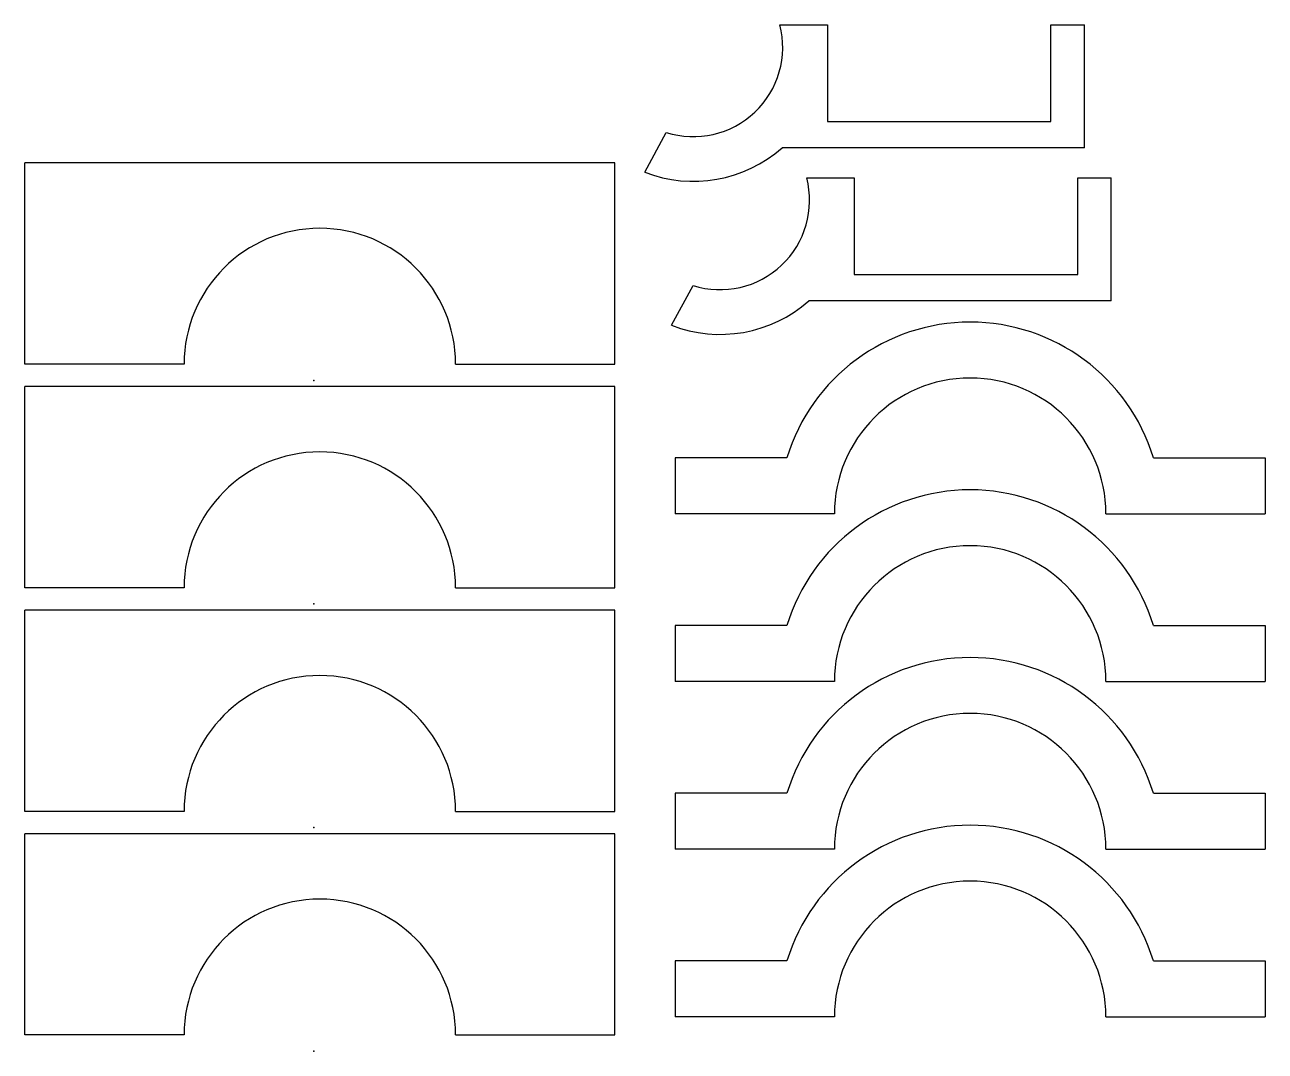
# Model space of a CAD drawing. Header units: millimetres. Extents: x -25 to 86, y -4 to 88.
import ezdxf

# ---------------------------------------------------------------- set-up
doc = ezdxf.new("R2010")
doc.units = ezdxf.units.MM
doc.header["$PDSIZE"] = -1

msp = doc.modelspace()

# ---------------------------------------------------------------- linework, layer by layer
at = {"color": 7, "linetype": 'Continuous'}
for p, q in [((42.12, 88.04), (46.38, 88.04)), ((46.38, 88.04), (46.38, 79.39)), ((66.38, 79.39), (66.38, 88.04)), ((66.38, 88.04), (69.38, 88.04)), ((69.38, 77.04), (69.38, 88.04)), ((46.38, 79.39), (66.38, 79.39)), ((30.02, 74.86), (31.95, 78.42)), ((69.38, 77.04), (42.32, 77.04)), ((27.35, 75.69), (-25.45, 75.69)), ((-25.45, 57.69), (-25.45, 75.69)), ((27.35, 57.69), (27.35, 75.69)), ((44.53, 74.35), (48.78, 74.35)), ((48.78, 74.35), (48.78, 65.7)), ((68.78, 65.7), (68.78, 74.35)), ((68.78, 74.35), (71.78, 74.35)), ((71.78, 63.35), (71.78, 74.35)), ((48.78, 65.7), (68.78, 65.7)), ((32.42, 61.17), (34.35, 64.73)), ((71.78, 63.35), (44.72, 63.35)), ((-11.2, 57.69), (-25.45, 57.69)), ((13.1, 57.69), (27.35, 57.69)), ((27.35, 55.69), (-25.45, 55.69)), ((-25.45, 37.69), (-25.45, 55.69)), ((27.35, 37.69), (27.35, 55.69)), ((32.75, 49.31), (32.75, 44.3)), ((42.75, 49.31), (32.75, 49.31)), ((75.55, 49.31), (85.55, 49.31)), ((85.55, 49.31), (85.55, 44.3)), ((47, 44.3), (32.75, 44.3)), ((71.3, 44.3), (85.55, 44.3)), ((-11.2, 37.69), (-25.45, 37.69)), ((13.1, 37.69), (27.35, 37.69)), ((27.35, 35.69), (-25.45, 35.69)), ((-25.45, 17.69), (-25.45, 35.69)), ((27.35, 17.69), (27.35, 35.69)), ((32.75, 34.31), (32.75, 29.3)), ((42.75, 34.31), (32.75, 34.31)), ((75.55, 34.31), (85.55, 34.31)), ((85.55, 34.31), (85.55, 29.3)), ((47, 29.3), (32.75, 29.3)), ((71.3, 29.3), (85.55, 29.3)), ((32.75, 19.31), (32.75, 14.3)), ((42.75, 19.31), (32.75, 19.31)), ((75.55, 19.31), (85.55, 19.31)), ((85.55, 19.31), (85.55, 14.3)), ((-11.2, 17.69), (-25.45, 17.69)), ((13.1, 17.69), (27.35, 17.69)), ((27.35, 15.69), (-25.45, 15.69)), ((-25.45, -2.31), (-25.45, 15.69)), ((27.35, -2.31), (27.35, 15.69)), ((47, 14.3), (32.75, 14.3)), ((71.3, 14.3), (85.55, 14.3)), ((32.75, 4.31), (32.75, -0.7)), ((42.75, 4.31), (32.75, 4.31)), ((75.55, 4.31), (85.55, 4.31)), ((85.55, 4.31), (85.55, -0.7)), ((47, -0.7), (32.75, -0.7)), ((71.3, -0.7), (85.55, -0.7)), ((-11.2, -2.31), (-25.45, -2.31)), ((13.1, -2.31), (27.35, -2.31))]:
    msp.add_line(p, q, dxfattribs=at)
for centre, radius, start, end in [((34.38, 86.04), 8, 252.3258, 14.4775), ((34.38, 86.04), 12, 248.7018, 311.4096), ((36.78, 72.35), 8, 252.3258, 14.4775), ((0.95, 57.69), 12.15, 0, 180), ((36.78, 72.35), 12, 248.7018, 311.4096), ((59.15, 44.3), 17.15, 17.0072, 162.9928), ((59.15, 44.3), 12.15, 0, 180), ((0.95, 37.69), 12.15, 0, 180), ((59.15, 29.3), 17.15, 17.0072, 162.9928), ((59.15, 29.3), 12.15, 0, 180), ((59.15, 14.3), 17.15, 17.0072, 162.9928), ((0.95, 17.69), 12.15, 0, 180), ((59.15, 14.3), 12.15, 0, 180), ((59.15, -0.7), 17.15, 17.0072, 162.9928), ((59.15, -0.7), 12.15, 0, 180), ((0.95, -2.31), 12.15, 0, 180)]:
    msp.add_arc(centre, radius, start, end, dxfattribs=at)
for p in [(0.42, 56.24), (0.42, 56.24), (0.42, 36.24), (0.42, 36.24), (0.42, 16.24), (0.42, 16.24), (0.42, -3.76), (0.42, -3.76)]:
    msp.add_point(p, dxfattribs=at)

doc.saveas('drawing.dxf')
